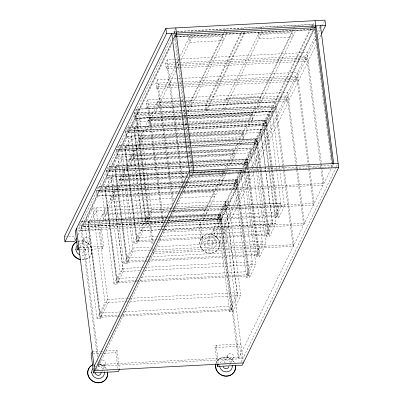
<?xml version="1.0" encoding="UTF-8"?>
<svg xmlns="http://www.w3.org/2000/svg" width="403" height="403" viewBox="0 0 403 403"><rect width="100%" height="100%" fill="white"/><g stroke="black" fill="none" stroke-linecap="round" stroke-linejoin="round"><path stroke-width="0.3" stroke-dasharray="2.02 1.51" d="M163.034 226.093L80.222 230.39L79.557 225.186L81.32 221.569L166.016 217.172M178.015 191.621L97.088 195.818L96.418 190.614L98.186 186.997L182.876 182.599M188.619 171.134L107.062 175.365L106.392 170.162L108.16 166.54L187.209 162.439M187.304 151.266L117.036 154.908L116.371 149.709L118.134 146.088L184.634 142.637M189.496 132.98L126.129 136.269L125.464 131.066L127.227 127.444L186.826 124.351M187.032 115.465L134.96 118.165L134.29 112.966L136.058 109.344L275.33 102.115L276 107.319M174.242 33.242L174.02 31.51L175.28 28.925M163.074 222.3L82.867 226.461L82.197 221.257L97.027 190.851L182.267 186.428M180.564 187.692L99.727 191.888L99.057 186.685L107.007 170.393L193.5 165.905M188.025 167.371L109.702 171.436L109.037 166.232L116.981 149.941L186.503 146.334M185.43 147.569L119.681 150.979L119.011 145.775L126.074 131.297L184.282 128.275M183.209 129.514L128.774 132.335L128.104 127.136L134.904 113.198L181.793 110.765M180.63 112.004L137.599 114.235L136.934 109.032L171.325 38.512M172.706 35.691L173.527 33.998M173.804 33.434L174.63 31.741L176.489 31.646M172.071 41.574L80.902 228.501L97.455 357.421M173.174 39.318L175.93 33.671M77.96 235.03L172.313 41.58M173.416 39.313L175.698 34.643M82.867 226.461L97.697 196.049L97.027 190.851M99.727 191.888L107.672 175.597L107.007 170.393M109.702 171.436L117.651 155.145L116.981 149.941M119.681 150.979L126.744 136.501L126.074 131.297M128.774 132.335L135.569 118.401L134.904 113.198M137.599 114.235L172.272 43.151M173.371 40.894L175.3 36.945L174.63 31.741M108.185 302.467L100.327 318.577L97.108 318.743L84.962 224.149L92.816 208.039L104.936 302.688L128.91 301.389M117.192 284.004L105.042 189.405L111.137 176.917L123.283 271.516L117.192 284.004L113.968 284.17L101.823 189.576L107.913 177.083L187.118 172.973M133.257 251.059L127.167 263.552L123.943 263.718L111.797 169.119L117.888 156.631L130.008 251.281L153.981 249.986M143.231 230.607L137.141 243.095L133.922 243.261L121.777 148.667L127.867 136.179L139.987 230.828L160.792 229.75M146.234 224.451L134.088 129.857L139.74 118.27L151.86 212.92L146.234 224.451L143.015 224.617L130.869 130.023L136.516 118.437L182.443 116.054M117.595 316.355L99.999 317.272L87.854 222.673L88.428 221.499L219.771 214.683L238.344 358.887L333.649 163.492M134.456 281.783L116.86 282.699L104.715 188.1L105.289 186.927L182.584 182.912M144.435 261.33L126.839 262.242L114.689 167.648L115.263 166.469L246.606 159.653L247.568 167.124M154.409 240.878L136.813 241.79L124.668 147.191L125.242 146.017L256.585 139.201L260.101 166.585M163.502 222.234L145.906 223.146L133.761 128.547L134.335 127.373L265.678 120.557L277.823 215.157L277.249 216.33L168.53 221.972M184.876 102.911L288.291 97.546L286.528 101.168L146.757 108.417L146.088 103.213L147.856 99.596L179.194 97.969M183.441 87.063L156.49 88.464L155.825 83.26L157.588 79.638L297.359 72.389L309.303 165.411M176.252 67.986L166.222 68.505L165.557 63.306L167.321 59.684L174.217 59.327M100.327 318.577L88.181 223.977L96.04 207.867L108.16 302.522M127.167 263.552L115.021 168.953L121.112 156.465L133.232 251.114M137.141 243.095L124.995 148.5L131.086 136.007L143.206 230.662M163.91 220.673L89.814 224.521L96.433 210.945M180.776 186.1L106.674 189.949L111.53 179.99M187.612 165.809L116.648 169.492L121.505 159.538M189.229 136.143L260.842 132.37L255.986 142.33L126.628 149.039L131.484 139.085M182.816 127.953L135.72 130.396L140.133 121.343M146.757 108.417L148.521 104.8L184.247 102.946M156.49 88.464L158.258 84.842L177.058 83.869M166.222 68.505L167.991 64.888L179.27 64.299M84.232 238.571L79.552 248.162A3.043 2.791 26 0 1 81.23 246.787L81.99 246.671A3.043 2.791 26 0 1 83.335 252.233L82.575 252.349A3.043 2.791 26 0 1 80.383 251.578M168.64 210.598L102.634 214.023L99.546 220.355L100.211 225.559L115.046 195.153L114.376 189.949L111.288 196.281L111.953 201.485L174.816 198.226M187.385 175.93L119.495 179.451L116.407 185.783L117.077 190.987L125.021 174.695L124.351 169.497L121.263 175.829L121.928 181.033L185.42 177.738M187.934 155.961L129.474 158.999L126.381 165.331L127.051 170.534L134.995 154.243L134.33 149.039L131.237 155.377L131.907 160.58L186.594 157.739M185.335 136.164L139.448 138.541L136.36 144.879L137.025 150.082L144.088 135.599L143.423 130.396L140.33 136.733L141 141.937L184.373 139.685M187.516 117.878L148.541 119.898L145.453 126.235L146.118 131.438L152.918 117.5L152.248 112.296L149.16 118.633L149.825 123.837L252.918 118.487L252.253 113.283L188.136 116.608M180.549 100.594L157.371 101.798L154.278 108.135L154.948 113.334L176.408 69.331M188.886 37.177L222.713 35.424L223.383 40.627L189.556 42.38L188.886 37.177L190.176 34.537M191.46 31.897L191.979 30.845L192.125 31.998M85.013 250.857L89.693 241.261M175.305 66.218L157.492 102.745L191.319 100.987L222.834 36.371L189.007 38.124L179.965 56.667M176.403 63.971L178.867 58.914M176.685 68.767L179.436 63.125M180.786 60.364L192.644 36.048L192.498 34.89M102.548 248.631L100.12 229.71L101.224 227.448L103.652 246.369L102.548 248.631L80.247 249.789M225.252 30.215L188.105 106.377L188.775 111.581L226.471 34.29L226.103 31.399M97.108 318.743L104.961 302.633M113.968 284.17L120.059 271.682M123.943 263.718L130.038 251.225M133.922 243.261L140.012 230.773L160.817 229.695M143.015 224.617L148.662 213.036M101.566 316.043L101.168 312.965L107.792 299.394M118.427 281.47L118.034 278.392L122.885 268.438M128.401 261.013L128.008 257.94L132.864 247.986M138.38 240.561L137.982 237.488L142.838 227.534M147.473 221.917L147.075 218.844L151.493 209.792L172.842 208.683M99.999 317.272L100.574 316.093L88.428 221.499M116.86 282.699L117.434 281.521L105.289 186.927M126.839 262.242L127.408 261.068L115.263 166.469M136.813 241.79L137.388 240.611L125.242 146.017M145.906 223.146L146.48 221.967L134.335 127.373M183.138 111.873L206.124 110.679L205.454 105.48L241.226 32.139M312.713 26.905L313.086 29.797L275.39 107.087L206.865 110.644L206.2 105.44L242.792 30.406M243.069 29.842L243.896 28.15L312.416 24.593L312.637 26.331M206.124 110.679L243.82 33.389L243.669 32.235M206.865 110.644L244.561 33.353L244.414 32.195M226.637 98.206L227.302 103.405L261.129 101.652L260.464 96.448L226.637 98.206L223.544 104.538L224.214 109.742L261.91 32.452L261.764 31.298M258.152 33.585L291.979 31.832L292.649 37.031L258.822 38.789L258.152 33.585L259.184 31.474M260.726 28.306L261.24 27.248L261.688 30.719M96.171 369.445L96.997 367.753M98.095 365.496L100.025 361.546A3.043 2.791 26 0 0 103.047 365.733L103.808 365.612A3.043 2.791 26 0 0 102.458 360.05L101.697 360.171A3.043 2.791 26 0 0 100.438 360.942M293.888 244.707L293.097 246.339L153.326 253.588L154.117 251.961L293.888 244.707L276.246 107.309L185.99 111.989M191.949 174.695L98.574 366.141L98.418 364.896M197.213 173.925L192.201 174.182L193.878 170.746M101.904 371.576L102.73 369.878M103.002 369.314L105.48 364.236M117.948 368.554L115.913 352.685L117.016 350.424L104.004 351.099M223.061 173.134L219.499 180.438L220.169 185.637L228.113 169.351L227.443 164.147L225.529 168.076M223.333 172.57L225.252 168.64M294.517 26.623L257.371 102.785L258.041 107.989L295.737 30.699L295.59 29.54M223.469 173.497L222.708 175.048L190.649 176.71M223.72 172.978L224.476 171.426L190.528 173.189M201.676 243.488L199.248 224.567L200.351 222.305L202.78 241.226L201.676 243.488L226.461 242.203L227.564 239.941L202.78 241.226M229.69 311.862L217.544 217.267L225.398 201.157L237.548 295.757L229.69 311.862L232.909 311.695L240.767 295.585L129.509 301.414M144.606 270.458L255.865 264.635L249.774 277.123L246.55 277.294L234.405 182.695L240.495 170.207L252.616 264.857M245.739 172.822L244.379 162.243L250.475 149.75L252.605 166.61M257.713 167.925L254.358 141.785L260.449 129.298L265.164 166.016M269.123 167.331L263.451 123.142L269.098 111.56L281.218 206.21M166.847 222.103L220.653 219.313L219.983 214.109L234.818 183.697L185.41 186.262M183.708 187.531L237.513 184.74L236.848 179.536L240.41 172.232M240.682 171.673L241.78 169.426M242.873 167.18L244.792 163.245L194.13 165.875M188.654 167.336L247.492 164.283L246.822 159.084L254.767 142.793L191.531 146.072M190.458 147.307L257.467 143.831L256.797 138.627L263.859 124.149L189.309 128.018M188.236 129.252L266.559 125.187L265.889 119.983L272.69 106.049L182.423 110.729M275.39 107.087L274.72 101.883L311.867 25.721M122.623 316.098L231.342 310.456L219.197 215.857L219.771 214.683M137.599 281.621L248.203 275.884L236.057 181.285L236.632 180.111L186.03 182.735M246.832 167.054L246.037 160.832L246.606 159.653M259.366 166.52L256.011 140.38L256.585 139.201M270.776 165.92L265.103 121.736L265.678 120.557M254.182 171.854L224.113 233.508L214.2 234.027L213.535 228.823L241.12 172.257M241.397 171.693L242.5 169.431M243.603 167.164L312.577 25.757M312.849 25.188L314.229 22.361M207.429 241.528L212.109 231.937M167.678 220.481L219.172 217.806L225.796 204.23L174.277 206.961M185.798 185.843L236.037 183.234L240.893 173.28L237.095 173.532M188.236 165.779L246.011 162.782L250.868 152.828L191.813 155.941M187.838 127.691L265.078 123.686L269.496 114.633L182.181 119.217M232.909 311.695L220.763 217.101L228.622 200.991L177.018 203.722M249.774 277.123L237.624 182.529L242.037 173.486M242.314 172.917L243.719 170.041L190.261 172.811M248.243 167.054L247.603 162.077L253.694 149.584L192.674 152.802M260.776 166.515L257.577 141.619L263.668 129.131L275.788 223.781L161.417 229.715M269.204 167.955L275.597 217.741L278.816 217.575L266.67 122.975L272.322 111.394L187.466 115.797M220.653 219.313L235.483 188.901L234.818 183.697M237.513 184.74L243.543 172.383M243.815 171.819L245.457 168.449L244.792 163.245M247.492 164.283L255.437 147.997L254.767 142.793M257.467 143.831L264.529 129.353L263.859 124.149M266.559 125.187L273.355 111.248L272.69 106.049M214.2 234.027L243.719 173.502M243.996 172.937L245.926 168.978M246.203 168.409L314.345 28.694M220.673 221.252L244.636 172.121M244.913 171.557L246.838 167.603M247.115 167.038L314.32 29.243M212.885 244.223L217.565 234.627M226.461 242.203L224.028 223.282L249.094 171.89M249.371 171.325L251.301 167.371M251.573 166.807L315.478 35.786M317.403 31.837L320.435 25.621M224.113 233.508L223.443 228.31L250.48 172.877M250.757 172.308L252.691 168.348M252.963 167.784L315.866 38.814M317.796 34.854L320.279 29.767M321.382 27.505L321.937 26.371M322.214 25.807L324.42 21.283M184.07 87.033L296.26 81.21L298.024 77.593L177.688 83.834M176.877 67.956L305.993 61.256L307.761 57.634L179.899 64.268M254.459 171.29L256.394 167.331M256.666 166.766L316.259 44.587M318.466 40.058L320.949 34.97M230.924 309.328L230.531 306.255L237.15 292.679L129.741 298.306M247.79 274.755L247.392 271.682L252.248 261.728L144.838 267.355M257.764 254.303L257.366 251.23L262.222 241.276L155.442 246.868M267.738 233.851L267.345 230.778L272.201 220.819L164.792 226.446M276.831 215.207L276.438 212.134L280.851 203.082L173.471 208.653M246.55 277.294L252.641 264.801M154.581 250.006L265.839 244.183L259.749 256.671L256.53 256.837L262.62 244.349M161.447 229.66L275.818 223.725L269.723 236.218L266.504 236.385L272.594 223.897L265.245 166.641M275.597 217.741L281.249 206.155M231.342 310.456L231.916 309.277L121.661 315M248.203 275.884L248.777 274.705L236.632 180.111M147.574 261.169L258.182 255.431L258.756 254.253L247.649 167.749M159.437 240.616L268.156 234.974L268.73 233.8L260.182 167.21M217.076 363.41L215.036 347.542L216.139 345.28L240.923 343.996L239.82 346.258L241.855 362.126M278.816 217.575L284.468 205.988L173.209 211.812M223.771 363.375L227.897 354.912M229.775 364.942L230.602 363.244M230.879 362.68L233.357 357.602M336.178 167.215L242.808 358.66L98.508 366.146M336.455 166.651L338.107 163.26M97.017 369.763L97.778 369.647A3.043 2.791 26 0 1 98.564 369.717M224.894 363.128L225.655 363.012A3.043 2.791 26 0 1 226.436 363.083M174.02 31.51L176.529 31.379M177.154 31.348L313.292 24.286L313.665 27.177M177.108 31.615L243.15 28.19M175.3 36.945L243.82 33.389M244.561 33.353L313.086 29.797M174.842 59.291L178.605 59.1M179.229 59.065L307.091 52.43L323.911 183.451L184.146 190.7L183.985 189.455M165.557 63.306L305.323 56.052L305.993 61.256M179.103 65.896L167.195 66.515L182.232 183.607M181.612 65.77L306.965 59.266L321.04 168.882M155.825 83.26L177.134 82.157M177.758 82.121L295.59 76.006L296.26 81.21M177.516 85.431L157.462 86.474L172.575 204.19M178.146 85.401L297.233 79.22L308.27 165.17M179.819 97.939L183.582 97.743M184.206 97.707L287.626 92.342L297.409 168.55M181.174 100.564L183.677 100.433M186.186 100.302L191.198 100.045L191.863 105.243L158.036 107.002L157.371 101.798M146.088 103.213L285.858 95.964L286.528 101.168M179.693 104.77L147.73 106.427L162.686 222.899M180.322 104.735L184.08 104.543M186.589 104.412L287.5 99.178L296.054 165.819M136.934 109.032L205.454 105.48M206.2 105.44L274.72 101.883M134.29 112.966L181.97 110.487M182.599 110.457L186.362 110.261M186.987 110.231L273.566 105.737L274.231 110.941L187.657 115.434M180.977 112.251L136.476 114.558L153.08 243.84M181.602 112.215L185.657 112.009M185.823 113.586L135.68 116.19L152.203 244.848M186.453 113.555L275.45 108.936L282.83 166.394M135.569 118.401L182.463 115.968M183.093 115.933L186.861 115.737M187.491 115.706L273.355 111.248M183.068 116.024L186.836 115.827M136.491 118.492L181.159 116.175M183.672 116.044L272.297 111.445M149.16 118.633L185.617 116.739M188.146 117.842L251.633 114.548L252.303 119.751L149.211 125.101L148.541 119.898M140.108 121.399L181.582 119.197M128.104 127.136L186.942 124.084M187.566 124.048L265.889 119.983M187.455 124.32L266.504 120.22L267.169 125.419L183.733 129.751M133.761 128.547L182.776 126.008M183.405 125.973L187.178 125.776M187.803 125.746L265.103 121.736M130.869 130.023L134.088 129.857M263.451 123.142L266.67 122.975M183.446 127.917L187.214 127.726M125.464 131.066L182.554 128.104M185.063 127.973L264.736 123.837L265.406 129.041L190.09 133M184.912 128.245L188.68 128.048M183.839 129.479L187.607 129.282M183.103 129.781L127.897 132.647L127.227 127.444M126.744 136.501L184.947 133.479M185.576 133.448L189.35 133.252M189.979 133.217L264.529 129.353M140.33 136.733L183.708 134.481M184.332 134.451L188.105 134.254M188.735 134.219L243.422 131.383L244.092 136.587L189.4 139.423M183.828 135.428L140.451 137.68L139.569 139.488L184.201 137.171M184.453 135.393L188.226 135.201M188.856 135.166L243.543 132.33L242.661 134.139L189.229 136.914M185.964 136.128L189.737 135.932M190.367 135.902L242.541 133.191L243.211 138.395L189.778 141.171M131.454 139.141L184.231 136.345M184.831 136.37L188.629 136.118M184.831 137.141L188.604 136.944M185.002 139.655L188.775 139.458M184.75 141.428L140.118 143.745L139.448 138.541M185.375 141.398L189.148 141.201M119.011 145.775L184.76 142.365M185.39 142.335L189.163 142.138M189.793 142.108L256.797 138.627M185.264 142.607L257.411 138.864L258.076 144.062L192.206 147.483M124.668 147.191L184.997 144.062M185.627 144.032L189.395 143.836M190.025 143.8L256.011 140.38M121.777 148.667L124.995 148.5M254.358 141.785L257.577 141.619M116.371 149.709L191.027 145.836M191.652 145.8L255.643 142.481L256.313 147.684L187.929 151.231M187.133 146.299L190.901 146.108M186.06 147.538L189.828 147.342M189.697 147.614L118.804 151.291L118.134 146.088M117.651 155.145L187.168 151.538M187.798 151.503L191.571 151.306M192.201 151.276L255.437 147.997M131.237 155.377L234.329 150.027L234.999 155.231L187.224 157.709M117.862 156.686L192.07 152.782M188.564 155.931L192.332 155.734M192.961 155.704L232.566 153.649L233.231 158.853L192.372 160.968M121.479 159.593L186.816 156.147M187.415 156.173L191.208 155.921M186.796 156.974L129.595 159.941L131.358 156.324L234.45 150.974L232.687 154.596L191.828 156.712M187.425 156.943L191.198 156.747M191.742 161.004L130.139 164.197L129.474 158.999M109.037 166.232L191.757 161.941M192.387 161.905L246.822 159.084M189.717 162.308L247.432 159.316L248.102 164.52L192.896 167.381M114.689 167.648L187.591 163.865M188.216 163.835L191.989 163.638M192.619 163.603L246.037 160.832M111.797 169.119L115.021 168.953M244.379 162.243L247.603 162.077M106.392 170.162L193.596 165.638M194.226 165.603L245.669 162.938L246.188 166.983M187.874 167.643L108.825 171.743L108.16 166.54M188.503 167.613L192.266 167.416M107.672 175.597L188.508 171.401M121.263 175.829L187.894 172.373M190.407 172.242L224.355 170.479L225.02 175.683L188.564 177.577M332.762 165.301L192.997 172.555L192.755 170.686M107.888 177.139L187.093 173.028M190.231 172.867L243.689 170.091M187.39 173.35L121.384 176.776L119.615 180.398L185.622 176.972M199.722 173.794L207.243 173.401M207.867 173.371L217.272 172.882M217.897 172.852L236.702 171.874M237.327 171.839L256.132 170.867M256.756 170.832L275.561 169.859M276.186 169.824L294.991 168.852M295.616 168.817L304.391 168.363M305.021 168.328L314.421 167.839M315.045 167.809L323.821 167.356M324.45 167.321L331.971 166.933L331.649 164.439M111.505 180.045L185.632 176.146M190.629 175.94L193.138 175.809M198.19 175.496L203.188 175.29M208.84 174.998L212.608 174.801M218.26 174.509L222.028 174.313M228.305 173.985L232.073 173.789M186.251 176.937L188.136 176.841M186.05 177.708L187.934 177.607M183.652 181.36L120.165 184.655L119.495 179.451M184.282 181.325L186.171 181.229M186.796 181.194L223.257 179.305L222.587 174.101M99.057 186.685L183.038 182.327M183.667 182.297L185.556 182.196M186.181 182.166L236.848 179.536M183.506 182.569L185.385 182.473M186.015 182.438L237.458 179.768L238.128 184.972L183.546 187.803M104.715 188.1L182.015 184.09M182.64 184.055L185.153 183.929M185.783 183.894L236.057 181.285M101.823 189.576L105.042 189.405M234.405 182.695L237.624 182.529M181.4 186.07L183.284 185.974M96.418 190.614L182.368 186.156M182.992 186.126L184.876 186.025M185.501 185.995L235.69 183.39L236.359 188.594L183.662 191.324M182.897 186.393L184.781 186.297M181.194 187.662L183.078 187.561M179.778 188L98.851 192.196L98.186 186.997M97.697 196.049L179.793 191.793M180.418 191.757L182.307 191.662M182.932 191.626L235.483 188.901M183.35 192.327L323.12 185.078L321.12 169.507M111.288 196.281L177.919 192.825M178.549 192.795L180.433 192.694M181.063 192.664L214.381 190.936L215.046 196.14L180.473 197.933M177.411 193.803L111.409 197.228L102.755 214.97L168.761 211.545M178.04 193.772L179.924 193.677M180.554 193.642L214.502 191.878L205.847 209.62L171.905 211.379M92.791 208.089L172.65 203.893M96.408 211.001L170.534 207.102M151.463 209.847L172.816 208.739M173.441 208.709L280.826 203.137M171.154 210.467L173.038 210.371M173.668 210.336L205.726 208.673L206.396 213.877L169.935 215.766M174.413 210.658L314.179 203.404L309.383 166.036M169.391 211.51L171.275 211.414M169.467 211.958L148.636 213.091L136.516 118.437M170.071 211.978L172.61 211.792M166.162 215.963L103.304 219.227L102.634 214.023M82.197 221.257L165.547 216.935M166.177 216.9L168.691 216.769M169.32 216.738L219.983 214.109M166.641 217.141L168.525 217.046M171.033 216.915L220.597 214.341L221.262 219.544L167.935 222.31M147.075 218.844L168.429 217.736M169.053 217.706L276.438 212.134M87.854 222.673L165.149 218.663M165.779 218.628L167.663 218.532M168.293 218.502L219.197 215.857M84.962 224.149L88.181 223.977M217.544 217.267L220.763 217.101M79.557 225.186L165.502 220.728M166.132 220.698L168.016 220.597M168.64 220.567L218.829 217.963L219.499 223.166L166.172 225.932M146.48 221.967L277.823 215.157M163.704 222.265L166.217 222.134M162.918 222.572L81.99 226.768L81.32 221.569M163.18 222.647L81.698 226.874L98.251 355.794M163.804 222.612L165.683 222.516M166.313 222.486L221.469 219.62L239.14 357.26L99.37 364.514L99.209 363.264M77.557 228.677L162.384 224.275M164.887 224.144L166.771 224.048M167.396 224.018L225.131 221.02L243.276 362.302M163.663 226.063L165.542 225.962M77.819 230.869L100.12 229.71M199.248 224.567L224.028 223.282M142.813 227.584L161.049 226.587M161.653 226.607L164.187 226.426M64.344 236.561L66.203 236.465M68.681 236.339L74.258 236.047L74.706 239.518M213.535 228.823L223.443 228.31M137.982 237.488L159.336 236.38M159.961 236.349L267.345 230.778M137.388 240.611L268.73 233.8M79.492 247.623L103.652 246.369M132.839 248.041L151.075 247.039M128.008 257.94L146.848 256.963M147.473 256.933L149.357 256.832M149.987 256.802L257.366 251.23M127.408 261.068L258.756 254.253M145.06 261.3L146.949 261.199M122.86 268.494L141.725 267.461M142.355 267.431L144.239 267.33M139.609 270.665L120.034 271.733L107.913 177.083M118.034 278.392L136.244 277.45M141.267 277.188L247.392 271.682M117.434 281.521L136.29 280.543M136.914 280.508L248.777 274.705M135.086 281.752L136.97 281.652M107.762 299.444L126.628 298.416M127.232 298.437L129.141 298.285M101.168 312.965L121.892 311.892M124.406 311.761L230.531 306.255M100.574 316.093L121.031 315.03M118.225 316.325L120.109 316.224M92.232 351.708L100.287 351.29M100.906 351.26L103.385 351.129M92.987 353.874L103.521 353.33M104.14 353.295L115.913 352.685M215.036 347.542L239.82 346.258M94.116 366.372L95.788 366.287M216.502 242.546L216.618 242.984M331.568 163.82L314.295 29.293L174.529 36.547L192.201 174.182M313.736 27.752L313.962 29.49L174.685 36.713L174.318 33.822M308.345 165.794L313.388 205.031L173.617 212.285L173.376 210.416M297.49 169.174L304.446 223.358L164.676 230.612L164.52 229.367M296.134 166.444L303.65 224.99L163.885 232.239L163.724 230.995M282.911 167.018L283.39 170.766M283.47 171.391L293.097 246.339M272.322 111.394L279.249 165.593M279.355 166.157L284.442 206.044M270.856 166.545L277.249 216.33M264.685 120.608L265.078 123.686M260.424 129.353L265.139 166.071M265.214 166.691L272.569 223.947M260.857 167.134L269.723 236.218M259.446 167.139L268.156 234.974M255.593 139.252L255.986 142.33M257.794 168.55L266.504 236.385M253.694 149.584L256.384 170.796M256.489 171.366L265.814 244.233M252.711 167.18L262.59 244.404M248.324 167.673L259.749 256.671M246.913 167.678L258.182 255.431M245.618 159.709L246.011 162.782M245.82 173.441L256.53 256.837M225.806 29.087L226.028 30.824M243.719 170.041L255.84 264.69M235.639 180.161L236.037 183.234M228.622 200.991L240.742 295.641M225.373 201.213L237.518 295.807M218.779 214.734L219.172 217.806M216.139 345.28L218.416 362.982M175.32 34.915L192.674 170.061M167.321 59.684L183.022 181.98M182.63 186.725L182.871 188.594M157.588 79.638L173.29 201.938M172.897 206.679L173.058 207.923M147.856 99.596L163.558 221.892M163.956 225.005L164.197 226.874M136.058 109.344L136.723 114.548M152.601 247.971L152.762 249.215M153.165 252.338L153.326 253.588M135.322 127.323L135.72 130.396M126.23 145.967L126.628 149.039M116.255 166.419L116.648 169.492M111.107 176.972L123.258 271.567M106.281 186.871L106.674 189.949M117.016 350.424L119.364 368.735M89.416 221.443L89.814 224.521M97.858 360.534L98.015 361.783M215.615 364.806A10.14 9.309 26 0 1 223.776 357.335A10.14 9.309 26 0 1 234.324 362.886M215.968 363.435A10.14 9.309 26 0 1 224.506 357.113A10.14 9.309 26 0 1 234.41 362.71M219.559 365.652A6.488 5.954 26 0 1 219.62 364.604M220.063 363.108A6.488 5.954 26 0 1 231.05 362.539M99.108 363.944A10.14 9.309 26 0 1 106.538 369.344M106.976 370.271A10.14 9.309 26 0 1 107.384 371.47M97.848 366.428A6.488 5.954 26 0 1 103.178 369.173M103.999 370.599A6.488 5.954 26 0 1 104.327 371.631M97.461 363.929A10.14 9.309 26 0 1 106.191 369.072M78.101 241.412A10.14 9.309 26 0 1 91.718 249.653A10.14 9.309 26 0 1 80.968 259.774M78.187 241.236A10.14 9.309 26 0 1 91.803 249.482A10.14 9.309 26 0 1 81.048 259.597M78.897 244.163A6.488 5.954 26 0 1 88.534 248.656A6.488 5.954 26 0 1 81.391 255.442M149.281 119.575L148.662 120.845L251.754 115.495L252.374 114.23L149.281 119.575M258.273 34.532L226.758 99.148L260.585 97.395L292.099 32.774L258.273 34.532M217.469 184.599L202.638 215.011L203.303 220.209L218.139 189.803L217.469 184.599M237.422 143.69L229.473 159.981L230.143 165.185L238.087 148.893L237.422 143.69M246.515 125.046L239.453 139.529L240.117 144.732L247.18 130.25L246.515 125.046M255.341 106.946L248.545 120.885L249.21 126.089L256.011 112.15L255.341 106.946M86.67 237.075L85.91 237.196A3.043 2.791 26 0 0 87.255 242.757L88.015 242.636A3.043 2.791 26 0 0 86.67 237.075M214.542 230.44L213.781 230.561A3.043 2.791 26 0 0 215.126 236.123L215.892 236.002A3.043 2.791 26 0 0 214.542 230.44M209.862 240.037L209.102 240.153A3.043 2.791 26 0 0 210.452 245.714L211.212 245.598A3.043 2.791 26 0 0 209.862 240.037M230.335 353.416L229.569 353.537A3.043 2.791 26 0 0 230.919 359.098L231.68 358.977A3.043 2.791 26 0 0 230.335 353.416M200.538 246.55A10.14 9.309 26 0 0 217.67 249.931A10.14 9.309 26 0 0 211.192 234.334A10.14 9.309 26 0 0 200.538 246.55M200.457 246.727A10.14 9.309 26 0 0 217.585 250.107A10.14 9.309 26 0 0 211.107 234.511A10.14 9.309 26 0 0 200.457 246.727M204.23 244.762A6.488 5.954 26 0 0 215.192 246.923A6.488 5.954 26 0 0 211.046 236.944A6.488 5.954 26 0 0 204.23 244.762"/><path stroke-width="0.6" d="M321.498 33.837L325.639 25.354L324.969 20.15L165.87 28.406L64.344 236.561L65.014 241.765L74.928 241.251L76.308 238.425M65.014 241.765L166.54 33.605L165.87 28.406M175.899 34.225L176.454 33.091L175.784 27.893M79.008 249.85L77.769 249.915L78.872 247.654M92.232 351.708L91.128 353.97L93.556 372.891L118.341 371.606L119.444 369.344M94.116 366.372L189.415 170.978L338.107 163.26M93.556 372.891L189.964 175.234L171.743 33.338L75.341 230.995L77.769 249.915M314.622 28.129L315.725 25.868L315.055 20.664M314.874 28.114L315.972 25.852L333.649 163.492M320.435 25.621L338.656 167.517L242.248 365.178L217.469 366.463L218.572 364.201M235.417 366.241L235.503 366.065A10.14 9.309 26 0 1 225.504 376.029A10.14 9.309 26 0 1 215.701 364.629M166.54 33.605L325.639 25.354M176.574 34.849L315.091 27.666L332.606 164.056M189.964 175.234L338.656 167.517M243.352 362.917L94.66 370.629L76.444 228.733M232.405 365.959L232.289 365.521A6.488 5.954 26 0 1 226.723 371.904A6.488 5.954 26 0 1 219.605 366.181M75.824 249.402L75.94 249.84M91.612 372.377L91.728 372.815M176.207 33.106L193.878 170.746M217.152 364.02L217.469 366.463M228.904 366.503A3.043 2.791 26 0 1 227 368.574L226.239 368.69A3.043 2.791 26 0 1 223.141 366.67M235.176 365.012A10.14 9.309 26 0 1 226.068 376.231A10.14 9.309 26 0 1 215.615 364.806M101.052 372.397A3.043 2.791 26 0 1 99.128 375.208L98.367 375.324A3.043 2.791 26 0 1 95.093 372.574M107.631 372.699A10.14 9.309 26 0 1 100.216 382.528A10.14 9.309 26 0 1 88.459 376.16A10.14 9.309 26 0 1 92.801 364.675M107.546 372.876A10.14 9.309 26 0 1 93.728 381.837A10.14 9.309 26 0 1 91.622 365.456M104.417 372.155A6.488 5.954 26 0 1 96.362 378.205A6.488 5.954 26 0 1 93.038 368.438M80.535 259.512A10.14 9.309 26 0 1 72.117 251.371A10.14 9.309 26 0 1 77.013 241.699M80.449 259.683A10.14 9.309 26 0 1 72.031 251.548A10.14 9.309 26 0 1 76.928 241.871M79.784 254.918A6.488 5.954 26 0 1 77.25 245.462"/></g></svg>
